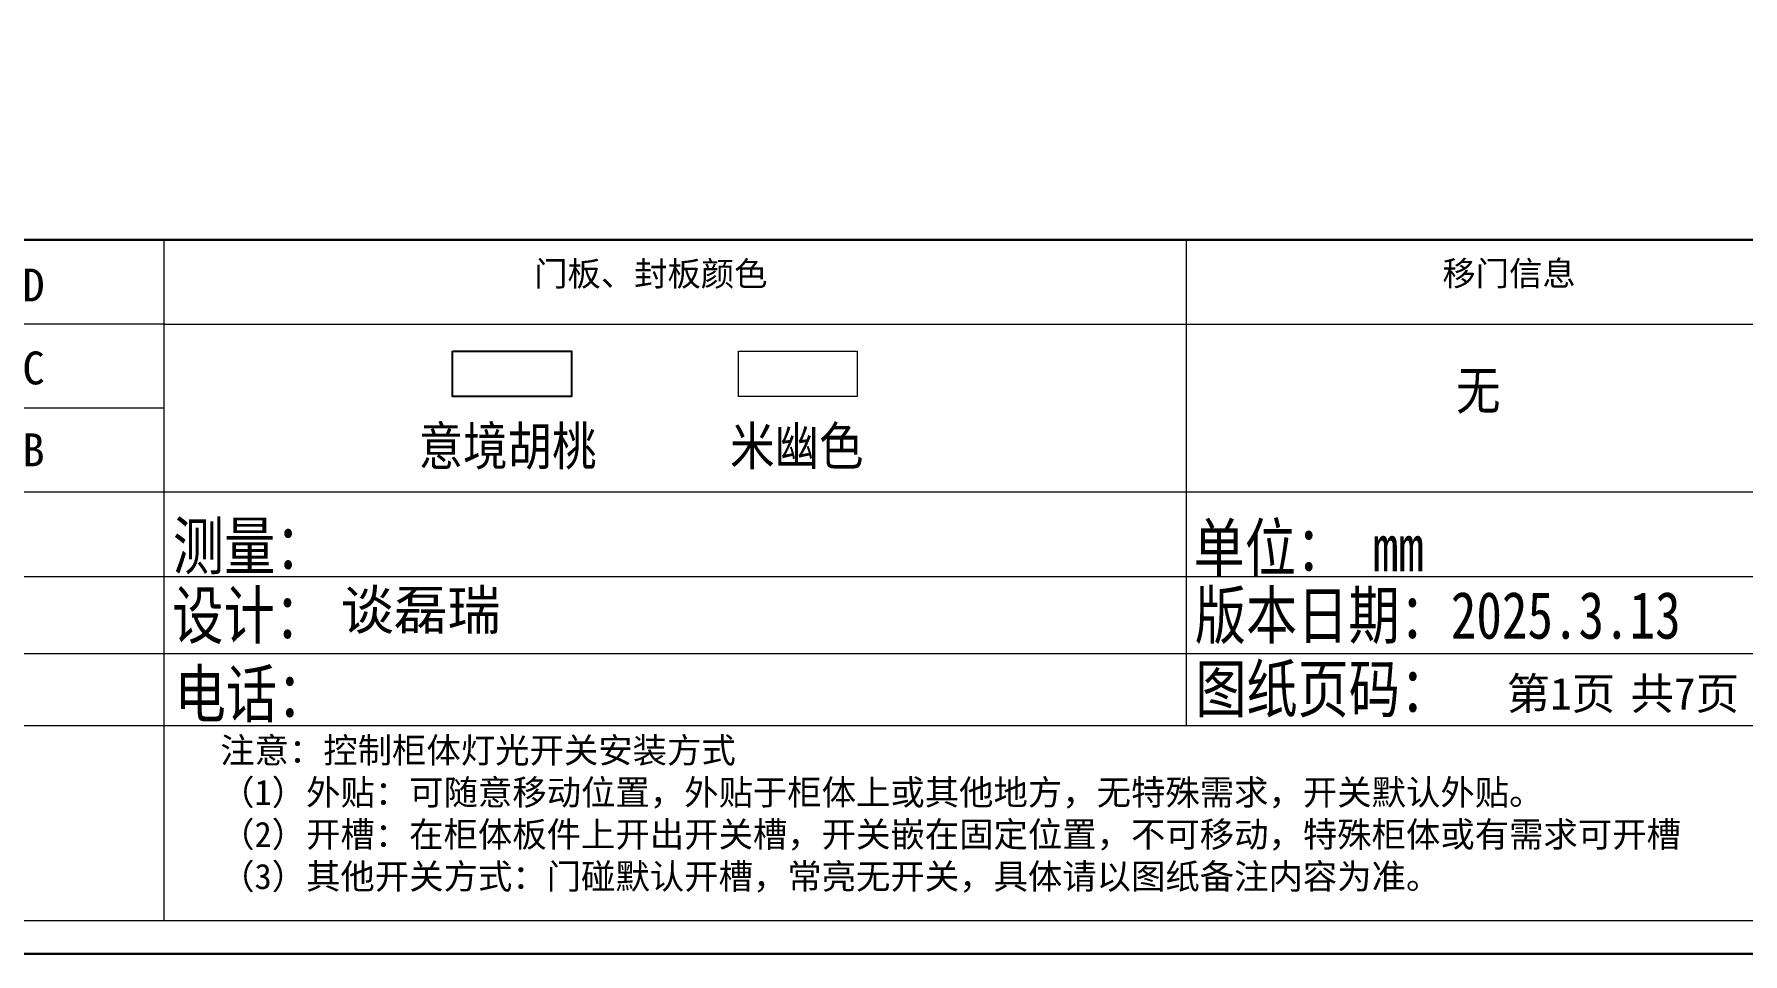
# Model space of a CAD drawing. Header units: millimetres. Extents: x 29318 to 134049, y -332664 to 3734.
# Drawn here: x 94875 to 99692, y -174661 to -172071 of the extents above; entities that cross this region are included whole.
import ezdxf
from ezdxf.enums import TextEntityAlignment as Align

# ---------------------------------------------------------------- set-up
doc = ezdxf.new("R2010")
doc.units = ezdxf.units.MM
doc.layers.add('03文字', color=255, linetype='Continuous')
doc.layers.add('blue', color=206, linetype='Continuous')
doc.layers.add('08打印', color=7, linetype='Continuous', plot=False)
doc.layers.add('内框图层', color=1, linetype='Continuous', plot=False)
for name, color, linetype, lineweight in [('222', 7, 'Continuous', 0), ('样柜柜体色', 30, 'Continuous', 9), ('样柜门板色', 4, 'Continuous', 18)]:
    doc.layers.add(name, color=color, linetype=linetype, lineweight=lineweight)
doc.styles.add('MtXpl__2', font='simhei.ttf')
doc.styles.add('宋体', font='', dxfattribs={"height": 40})
doc.styles.add('黑体', font='simhei.ttf')
doc.styles.get('宋体').set_extended_font_data('SimSun')

# ---------------------------------------------------------------- blocks, each defined once
blk = doc.blocks.new('A-页码编号#53A', base_point=(3481.1, 591.4))
at = {"color": 30, "style": '黑体'}
blk.add_attdef('F', text='', height=72, dxfattribs=at).set_placement((3771, 632.4), align=Align.MIDDLE_RIGHT)
blk.add_attdef('Z', text='', height=72, dxfattribs=at).set_placement((3805.5, 632.4), align=Align.MIDDLE_LEFT)
blk = doc.blocks.new('莫干山标准图框8.9')
at = {"layer": 'blue', "color": 5, "lineweight": 25}
blk.add_line((331947, 217428.5), (344647.8, 217428.5), dxfattribs=at)
at = {"layer": '样柜柜体色'}
for p, q in [((342883.6, 219168.4), (332027.2, 219168.4)), ((338686.9, 219168.4), (338686.9, 217984.7)), ((341181.5, 219168.4), (341181.5, 217984.7)), ((338686.9, 218963.4), (335204.5, 218963.4)), ((338686.9, 218963.4), (342883.6, 218963.4)), ((338686.9, 218758.4), (335204.5, 218758.4)), ((342883.6, 218553.4), (332027.2, 218553.4)), ((334904.5, 218348.3), (342883.6, 218348.3)), ((334904.5, 218160.2), (342883.6, 218160.2)), ((334904.5, 217984.7), (342883.6, 217984.7)), ((338686.9, 217984.7), (338686.9, 217508.7)), ((344567.6, 217508.7), (332027.2, 217508.7))]:
    blk.add_line(p, q, dxfattribs=at)
at = {"color": 0, "ltscale": 3, "attachment_point": 1, "style": '黑体'}
for s, insert, char_height, width in [('{\\fSimHei|b0|i0|c134|p49;门板、封板颜色}', (339590.7, 219116), 59.631, 690.85), ('{\\fSimHei|b0|i0|c134|p49;移门信息}', (341806.5, 219116.7), 59.631, 690.85), ('{\\fSimHei|b0|i0|c134|p49;PD}', (338287.6, 219098.8), 80.1, 690.85), ('{\\fSimHei|b0|i0|c134|p49;PC}', (338287.6, 218896.6), 80.1, 690.85), ('{\\fSimHei|b0|i0|c134|p49;BB}', (338287.6, 218696.9), 80.1, 690.85), ('{\\fSimHei|b1|i0|c134|p49;注意：控制柜体灯光开关安装方式\\P（1）外贴：可随意移动位置，外贴于柜体上或其他地方，无特殊需求，开关默认外贴。\\P（2）开槽：在柜体板件上开出开关槽，开关嵌在固定位置，不可移动，特殊柜体或有需求可开槽\\P（3）其他开关方式：门碰默认开槽，常亮无开关，具体请以图纸备注内容为准。}', (338824.8, 217955.3), 61.478, 4131.556)]:
    blk.add_mtext(s, dxfattribs=dict(at, insert=insert, char_height=char_height, width=width))
at = {"layer": '222', "style": 'MtXpl__2', "width": 0.8}
for s, height, p in [('测量：', 114.48, (338709.4, 218365.6)), ('单位： mm', 114.48, (341199.4, 218361.1)), ('设计：', 114.48, (338707.9, 218196.6)), ('版本日期：2025.3.13', 114.482, (341202.5, 218196.6)), ('图纸页码：', 114.48, (341203.5, 218017.2)), ('电话：', 114.48, (338713.6, 218004.8))]:
    blk.add_text(s, height=height, dxfattribs=at).set_placement(p)

msp = doc.modelspace()

# ---------------------------------------------------------------- linework, layer by layer
at = {"color": 30}
msp.add_lwpolyline([(96055.07, -172963.41), (96390.12, -172963.41), (96390.12, -173091.67), (96055.07, -173091.67)], close=True, dxfattribs=at)
at = {"layer": '08打印'}
msp.add_lwpolyline([(87452.46, -164931.63), (102128.46, -164931.63), (102128.46, -174661.06), (87452.46, -174661.06)], close=True, dxfattribs=at)
msp.add_lwpolyline([(87452.46, -164931.63), (102128.46, -164931.63), (102128.46, -174661.06), (87452.46, -174661.06)], close=True, dxfattribs=at)
at = {"layer": '内框图层'}
for points in [[(87545.12, -165024.29), (100089.91, -165024.29), (100089.91, -172650.56), (87545.12, -172650.56)], [(87545.12, -172650.56), (100089.91, -172650.56), (100089.91, -165024.29), (87545.12, -165024.29)]]:
    msp.add_lwpolyline(points, close=True, dxfattribs=at)
at = {"layer": '样柜门板色', "ltscale": 3}
msp.add_lwpolyline([(96860.95, -172963.41), (97196.01, -172963.41), (97196.01, -173091.67), (96860.95, -173091.67)], close=True, dxfattribs=at)

# ---------------------------------------------------------------- block references
at = {"xscale": 1.155517762664728, "yscale": 1.155517762664728, "zscale": 1.155517762664728}
msp.add_blockref('莫干山标准图框8.9', (-296118.16, -425903.54), dxfattribs=at)
at = {"color": 30, "xscale": 1.247959183677906, "yscale": 1.247959183677906, "zscale": 1.247959183677906}
msp.add_blockref('A-页码编号#53A', (98970.71, -173979.31), dxfattribs=at).add_auto_attribs({'F': '第1页', 'Z': '共7页'})

# ---------------------------------------------------------------- texts
at = {"layer": '03文字', "style": '宋体', "width": 0.85}
for s, height, p in [('无', 108.1, (98883.9, -173128.12)), ('意境胡桃', 108.105, (95959.35, -173285.07)), ('米幽色', 108.105, (96837.26, -173285.07))]:
    msp.add_text(s, height=height, dxfattribs=at).set_placement(p)
at = {"layer": '03文字', "insert": (95739.41, -173637.55), "char_height": 110.261, "width": 1112.622, "attachment_point": 1, "style": '宋体'}
msp.add_mtext('谈磊瑞', dxfattribs=at)

doc.saveas('drawing.dxf')
